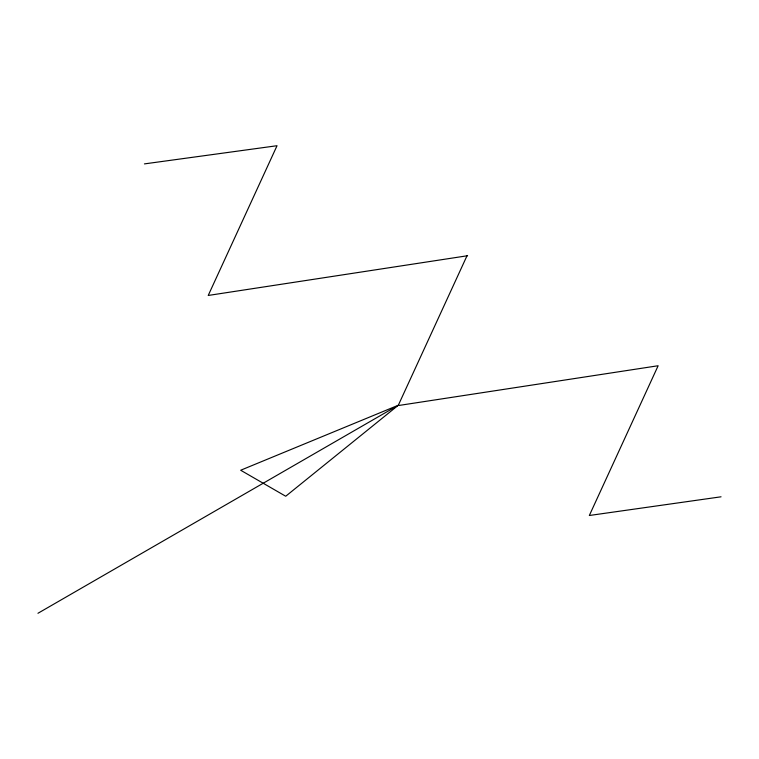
<?xml version="1.0" encoding="UTF-8"?>
<svg xmlns="http://www.w3.org/2000/svg" width="759" height="759" viewBox="0 0 759 759"><rect width="100%" height="100%" fill="white"/><g stroke="black" fill="none" stroke-linecap="round" stroke-linejoin="round"><path stroke-width="1.14" d="M467.146 255.479L398.333 405.221L285.716 496.244L240.669 470.238L398.333 405.221L37.95 613.281M467.591 255.726L208.222 295.46L277.035 145.719L144.428 163.897M398.779 405.477L658.138 365.743L589.335 515.494L721.05 496.803"/></g></svg>
